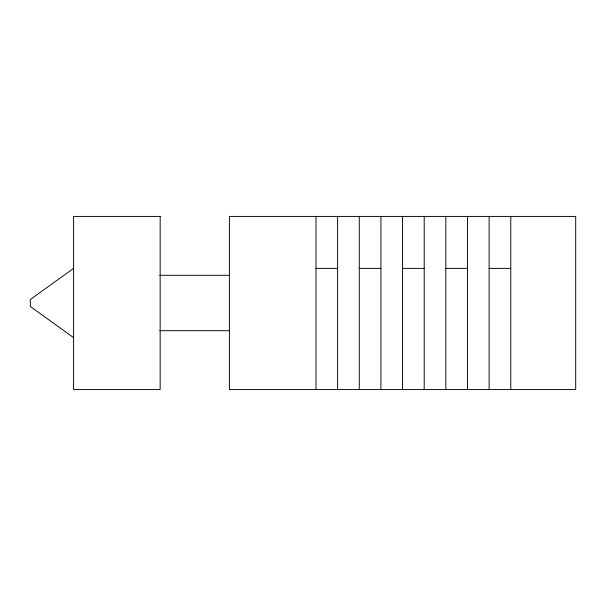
<?xml version="1.0" encoding="UTF-8"?>
<svg xmlns="http://www.w3.org/2000/svg" width="606" height="606" viewBox="0 0 606 606"><rect width="100%" height="100%" fill="white"/><g stroke="black" fill="none" stroke-linecap="round" stroke-linejoin="round"><path stroke-width="0.91" d="M73.584 268.375L30.3 299.538L30.3 306.462L73.584 337.625M315.984 268.375L337.625 268.375M359.275 268.375L380.916 268.375M402.558 268.375L424.2 268.375M445.842 268.375L467.484 268.375M489.125 268.375L510.775 268.375M159.779 275.298L229.416 275.298M159.779 330.702L229.416 330.702M510.775 216.425L510.775 389.575M489.125 216.425L489.125 389.575M467.484 216.425L467.484 389.575M445.842 216.425L445.842 389.575M424.2 216.425L424.2 389.575M402.558 216.425L402.558 389.575M380.916 216.425L380.916 389.575M359.275 216.425L359.275 389.575M337.625 216.425L337.625 389.575M315.984 216.425L315.984 389.575M160.158 216.425L73.584 216.425L73.584 389.575L160.158 389.575L160.158 216.425M575.7 216.425L229.416 216.425L229.416 389.575L575.7 389.575L575.7 216.425"/></g></svg>
